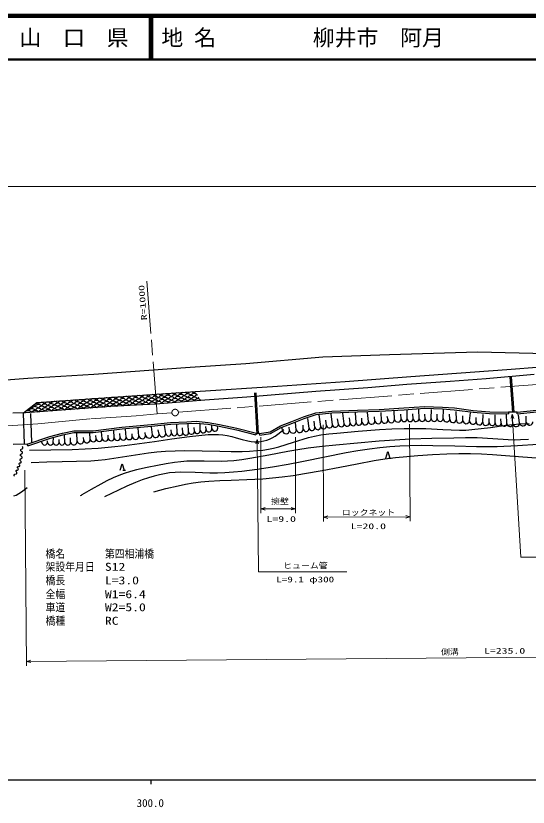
# Model space of a CAD drawing. Units: millimetres, scale not verified. Extents: x 40000 to 680000, y 20000 to 380000.
# Drawn here: x 337076 to 454321, y 198715 to 380000 of the extents above; entities that cross this region are included whole.
import ezdxf
from ezdxf.enums import TextEntityAlignment as Align

# ---------------------------------------------------------------- set-up
doc = ezdxf.new("R2010")
doc.units = ezdxf.units.MM
doc.header["$LTSCALE"] = 1000
doc.linetypes.add('CHAIN', pattern=[18.5, 12, -1.5, 3.5, -1.5])
for name, color, linetype, lineweight in [('M-BGD', 7, 'Continuous', 25), ('M-BMK', 2, 'CHAIN', 13), ('M-STR-HTXT', 7, 'Continuous', 13), ('M-TTL', 2, 'Continuous', 140), ('M-TTL-BAND', 7, 'Continuous', 25), ('M-TTL-LINE', 7, 'Continuous', 50)]:
    doc.layers.add(name, color=color, linetype=linetype, lineweight=lineweight)
doc.layers.add('M-TTL-TXT', color=7, linetype='Continuous')
doc.styles.add('ＭＳ ゴシック', font='')
doc.styles.get('ＭＳ ゴシック').set_extended_font_data('MS Gothic')

# ---------------------------------------------------------------- blocks, each defined once
blk = doc.blocks.new('BUHIN1')
at = {"layer": 'M-BMK'}
blk.add_circle((0, 0), 746, dxfattribs=at)
blk = doc.blocks.new('BUHIN32')
at = {"layer": 'M-BGD'}
blk.add_lwpolyline([(-214, -482), (-284, -379), (-310, -321), (-321, -255), (-310, -185), (-283, -125), (-242, -77), (-187, -38), (-123, -17), (123, 17), (183, 43), (233, 70), (280, 124), (310, 191), (320, 259), (305, 323), (284, 379), (214, 482)], dxfattribs=at)
blk = doc.blocks.new('BUHIN33')
at = {"layer": 'M-BGD'}
blk.add_lwpolyline([(-171, -414), (-233, -328), (-256, -279), (-267, -224), (-259, -164), (-238, -112), (-204, -71), (-158, -36), (-104, -17), (104, 17), (155, 40), (196, 64), (235, 111), (259, 169), (266, 227), (252, 281), (233, 328), (171, 414)], dxfattribs=at)
blk = doc.blocks.new('BUHIN34')
at = {"layer": 'M-BGD'}
blk.add_lwpolyline([(-43, -556), (-149, -478), (-195, -430), (-230, -369), (-244, -295), (-238, -225), (-214, -163), (-173, -104), (-117, -61), (117, 61), (168, 107), (208, 152), (235, 223), (241, 300), (227, 372), (190, 430), (149, 478), (43, 556)], dxfattribs=at)
blk = doc.blocks.new('BUHIN37')
at = {"layer": 'M-BGD'}
blk.add_line((146, -746), (746, -746), dxfattribs=at)
blk.add_lwpolyline([(-458, -746), (0, 750), (458, -746)], dxfattribs=at)
blk = doc.blocks.new('BUHIN44')
at = {"layer": 'M-STR-HTXT'}
blk.add_lwpolyline([(1000, -288), (0, 0), (1000, 285)], dxfattribs=at)
blk = doc.blocks.new('BUHIN45')
at = {"layer": 'M-STR-HTXT'}
blk.add_lwpolyline([(-1000, 288), (0, 0), (-1000, -285)], dxfattribs=at)

msp = doc.modelspace()

# ---------------------------------------------------------------- linework, layer by layer
at = {"layer": 'M-BGD'}
for p, q in [((422577, 302391), (442709, 303022)), ((442709, 303022), (459451, 302652)), ((389701, 300382), (407334, 301887)), ((407334, 301887), (422577, 302391)), ((354951, 297873), (376957, 299504)), ((376957, 299504), (389701, 300382)), ((449478, 298988), (457283, 299553)), ((339833, 296993), (354951, 297873)), ((412410, 296243), (427444, 297373)), ((427444, 297373), (449478, 298988)), ((455667, 297806), (444722, 296803)), ((450809, 289163), (450196, 297309)), ((451108, 289186), (450495, 297332)), ((321825, 295614), (339833, 296993)), ((396967, 295193), (412410, 296243)), ((426534, 295549), (417605, 294797)), ((436480, 296239), (426534, 295549)), ((444722, 296803), (436480, 296239)), ((341884, 291397), (378148, 293901)), ((378148, 293901), (396967, 295193)), ((405724, 293919), (389971, 292665)), ((417605, 294797), (405724, 293919)), ((380356, 291976), (369098, 291036)), ((389971, 292665), (380356, 291976)), ((392335, 284198), (391750, 293622)), ((392635, 284216), (392049, 293641)), ((338840, 289018), (341884, 291397)), ((358796, 290471), (339297, 289028)), ((369098, 291036), (358796, 290471)), ((420225, 289835), (425907, 290166)), ((425907, 290166), (430601, 290497)), ((425933, 289767), (430607, 290097)), ((430601, 290497), (434718, 290334)), ((430607, 290097), (434698, 289934)), ((434718, 290334), (437460, 290170)), ((437460, 290170), (441742, 289595)), ((339297, 289028), (336406, 288965)), ((339028, 281888), (338840, 289018)), ((340717, 282251), (340543, 288871)), ((402907, 288101), (405707, 289090)), ((403049, 287726), (405793, 288696)), ((405707, 289090), (409354, 289420)), ((405793, 288696), (409381, 289021)), ((406864, 285913), (406462, 288603)), ((409540, 286304), (409263, 288804)), ((409354, 289420), (415284, 289669)), ((409381, 289021), (415299, 289269)), ((412235, 286553), (411930, 288972)), ((414930, 286802), (414795, 289039)), ((415284, 289669), (420225, 289835)), ((415299, 289269), (420243, 289436)), ((417769, 287052), (417529, 289107)), ((420243, 289436), (425933, 289767)), ((420754, 287304), (420663, 289141)), ((423738, 287556), (423629, 289442)), ((425230, 287683), (425162, 288742)), ((426609, 287689), (426662, 289709)), ((427988, 287696), (427896, 288843)), ((429366, 287703), (429296, 289810)), ((430745, 287710), (430663, 288777)), ((432124, 287716), (432229, 289778)), ((433502, 287723), (433496, 288745)), ((434698, 289934), (437421, 289771)), ((434881, 287730), (434962, 289712)), ((436386, 287597), (436296, 288712)), ((437421, 289771), (441699, 289197)), ((437892, 287465), (437863, 289379)), ((439397, 287332), (439396, 288380)), ((440903, 287200), (441129, 289047)), ((441699, 289197), (445510, 288867)), ((441742, 289595), (445531, 289266)), ((443913, 286935), (443996, 288648)), ((445510, 288867), (449805, 288785)), ((445531, 289266), (449813, 289185)), ((446771, 286725), (446763, 288615)), ((449474, 286571), (449395, 288783)), ((449813, 289185), (449805, 288785)), ((451789, 289186), (449813, 289185)), ((451789, 289186), (456236, 289682)), ((451834, 288788), (451789, 289186)), ((451834, 288788), (456280, 289284)), ((452357, 286671), (452096, 288617)), ((453889, 286849), (453829, 288284)), ((368049, 286360), (372496, 286856)), ((368089, 285962), (372527, 286457)), ((372496, 286856), (376202, 287022)), ((372527, 286457), (376219, 286622)), ((376202, 287022), (378343, 287105)), ((376219, 286622), (378333, 286704)), ((376626, 284667), (376510, 286513)), ((378333, 286704), (381006, 286462)), ((378343, 287105), (381061, 286859)), ((379289, 285021), (379240, 286532)), ((381006, 286462), (383619, 285973)), ((381061, 286859), (383696, 286365)), ((397638, 286040), (400272, 287029)), ((397805, 285676), (400418, 286657)), ((400272, 287029), (402907, 288101)), ((400418, 286657), (403049, 287726)), ((401267, 285178), (401062, 286868)), ((404187, 285522), (403896, 287736)), ((405525, 285718), (405329, 287136)), ((408202, 286108), (408030, 287337)), ((410888, 286428), (410663, 287671)), ((413583, 286677), (413429, 287872)), ((416277, 286926), (416229, 287806)), ((419262, 287178), (419130, 288140)), ((422246, 287431), (422063, 288175)), ((442408, 287067), (442396, 287981)), ((445419, 286802), (445363, 287748)), ((448122, 286648), (448097, 287649)), ((450826, 286494), (450729, 287617)), ((347768, 284378), (350320, 284955)), ((350320, 284955), (354767, 284956)), ((354767, 284956), (361355, 285782)), ((354792, 284556), (361397, 285384)), ((356847, 283180), (356662, 284722)), ((359596, 283344), (359504, 285058)), ((361355, 285782), (368049, 286360)), ((361397, 285384), (368089, 285962)), ((362344, 283508), (362188, 285303)), ((365251, 283737), (365107, 285549)), ((368317, 284031), (368111, 285832)), ((369849, 284178), (369674, 285155)), ((371382, 284326), (371104, 286153)), ((372686, 284380), (372640, 285137)), ((373991, 284435), (373883, 286361)), ((375295, 284490), (375220, 285627)), ((377958, 284844), (377885, 285685)), ((380621, 285198), (380540, 285911)), ((381953, 285375), (381924, 286175)), ((383284, 285552), (383205, 286025)), ((383619, 285973), (387559, 285153)), ((383696, 286365), (387649, 285543)), ((387559, 285153), (392021, 284004)), ((387649, 285543), (392121, 284391)), ((392862, 284309), (395250, 284722)), ((395250, 284722), (397638, 286040)), ((395384, 284339), (397805, 285676)), ((398106, 284882), (397996, 285734)), ((399686, 285030), (399596, 285767)), ((402848, 285327), (402796, 286235)), ((339674, 281905), (344886, 283636)), ((339800, 281525), (344999, 283252)), ((344886, 283636), (347768, 284378)), ((344999, 283252), (347862, 283989)), ((345653, 282280), (345676, 283321)), ((346974, 282280), (346956, 282907)), ((347862, 283989), (350365, 284555)), ((348295, 282280), (348217, 283981)), ((349615, 282281), (349611, 283322)), ((350365, 284555), (354792, 284556)), ((351110, 282526), (351004, 284471)), ((352604, 282771), (352565, 283436)), ((354099, 283016), (353996, 284453)), ((355473, 283098), (355408, 283889)), ((358222, 283262), (358168, 283946)), ((360970, 283426), (360841, 284324)), ((363719, 283590), (363695, 284249)), ((366784, 283884), (366680, 284533)), ((392121, 284391), (392021, 284004)), ((392862, 284309), (392121, 284391)), ((392930, 283915), (392862, 284309)), ((392930, 283915), (395384, 284339)), ((339674, 281905), (336462, 281822)), ((339800, 281525), (339674, 281905)), ((343012, 282279), (343002, 282586)), ((344333, 282279), (344301, 282605))]:
    msp.add_line(p, q, dxfattribs=at)
for points in [[(340596, 277657), (344151, 277828), (347710, 277939), (350982, 277966), (354247, 278052), (355888, 278174), (357524, 278357), (362455, 279120), (367399, 279879), (369366, 280095), (371340, 280251), (373518, 280359), (375699, 280406), (379736, 280368), (383770, 280269), (386328, 280220), (388889, 280232), (390584, 280279), (392276, 280387), (393580, 280526), (394882, 280725), (396064, 280969), (397241, 281273), (400641, 282369), (404056, 283406), (405459, 283721), (406874, 283976), (408698, 284233), (410542, 284432), (415412, 284854), (420286, 285216), (423122, 285363), (425960, 285450), (428428, 285468), (430896, 285426), (434767, 285221), (438632, 285076), (440036, 285110), (441447, 285204), (443571, 285435), (445703, 285727), (448184, 286074), (450669, 286360), (452600, 286523), (454546, 286627)], [(340171, 280504), (345052, 280561), (349930, 280678), (352936, 280806), (355950, 280995), (358930, 281247), (361914, 281561), (365359, 281989), (368804, 282478), (372781, 283094), (376780, 283653), (378919, 283889), (381072, 284065), (382259, 284101), (383451, 284077), (384448, 283999), (385438, 283862), (386496, 283637), (387535, 283356), (388858, 282961), (390198, 282623), (390933, 282503), (391679, 282442), (392410, 282443), (393139, 282505), (393828, 282623), (394500, 282798), (395121, 283022), (395714, 283300), (396391, 283695), (397048, 284149), (397725, 284672), (398399, 285221)], [(454427, 282934), (452554, 282832), (451169, 282815), (449784, 282859), (446214, 283107), (442631, 283295), (439963, 283308), (437294, 283261), (432308, 283156), (427315, 282995), (423783, 282806), (420255, 282557), (415285, 282132), (410309, 281652), (407145, 281326), (403979, 280939), (401647, 280592), (399314, 280184), (394987, 279344), (390648, 278563), (388828, 278290), (387000, 278076), (385525, 277965), (384048, 277914), (380137, 277963), (376228, 277953), (374807, 277848), (373381, 277682), (371445, 277380), (369513, 277018), (367112, 276525), (364718, 275972), (363282, 275582), (361866, 275136), (360616, 274677), (359379, 274157), (357937, 273478), (356517, 272744), (354348, 271524), (352192, 270242), (352002, 270127), (351812, 270013)], [(456508, 281800), (451866, 281519), (447227, 281298), (444862, 281250), (442496, 281261), (437512, 281389), (432515, 281519), (429893, 281531), (427262, 281483), (424973, 281385), (422680, 281226), (420352, 281001), (418021, 280715), (415361, 280318), (412709, 279861), (407804, 278912), (402898, 277925), (399374, 277244), (395841, 276622), (392313, 276093), (388777, 275623), (386857, 275435), (384932, 275307), (383210, 275252), (381474, 275257), (378128, 275373), (374784, 275429), (373530, 275381), (372273, 275273), (371132, 275110), (369987, 274886), (368716, 274570), (367446, 274193), (365951, 273678), (364467, 273103), (362491, 272260), (360539, 271361), (358957, 270601), (357381, 269830)], [(368630, 270973), (371414, 271695), (374207, 272357), (375936, 272709), (377674, 273002), (379443, 273229), (381219, 273397), (383792, 273559), (386383, 273662), (389970, 273777), (393563, 273952), (395796, 274133), (398022, 274374), (400578, 274717), (403136, 275121), (407191, 275845), (411244, 276629), (415168, 277399), (419110, 278112), (421529, 278489), (423968, 278808), (426523, 279078), (429085, 279289), (432398, 279498), (435723, 279648), (438432, 279709), (441142, 279710), (443645, 279653), (446150, 279535), (451157, 279129), (456168, 278706)], [(336646, 270004), (337172, 270223), (337770, 270550), (338344, 270933), (338996, 271432), (339646, 271964)]]:
    msp.add_lwpolyline(points, dxfattribs=at)
for centre, radius, start, end in [((375619, 292901), 863, 111.5478, 153.73939), ((375619, 292901), 863, 34.44096, 76.35002), ((377105, 293007), 863, 112.33708, 153.73939), ((377105, 293007), 863, 34.44096, 75.56074), ((378592, 293114), 863, 119.24943, 153.73939), ((350353, 291094), 863, 34.44096, 153.73939), ((351839, 291201), 863, 34.44096, 153.73939), ((353326, 291307), 863, 34.44096, 153.73939), ((354812, 291413), 863, 34.44096, 153.73939), ((355585, 291040), 863, 34.44096, 153.73939), ((356298, 291520), 863, 34.44096, 153.73939), ((357072, 291147), 863, 34.44096, 153.73939), ((357784, 291626), 863, 34.44096, 153.73939), ((358558, 291253), 863, 34.44096, 153.73939), ((359270, 291732), 863, 34.44096, 153.73939), ((360044, 291359), 863, 34.44096, 153.73939), ((360757, 291838), 863, 99.23369, 153.73939), ((361530, 291466), 863, 34.44096, 153.73939), ((360757, 291838), 863, 34.44096, 88.66414), ((362243, 291945), 863, 101.42735, 153.73939), ((362304, 291093), 863, 34.44096, 153.73939), ((363016, 291572), 863, 34.44096, 153.73939), ((362243, 291945), 863, 34.44096, 86.47047), ((363729, 292051), 863, 103.11214, 153.73939), ((363790, 291199), 863, 34.44096, 153.73939), ((364503, 291678), 863, 34.44096, 153.73939), ((363729, 292051), 863, 34.44096, 84.78569), ((365215, 292157), 863, 104.53395, 153.73939), ((365276, 291305), 863, 34.44096, 153.73939), ((365989, 291784), 863, 34.44096, 153.73939), ((365215, 292157), 863, 34.44096, 83.36387), ((366702, 292264), 863, 105.78789, 153.73939), ((366763, 291411), 863, 34.44096, 153.73939), ((367475, 291891), 863, 34.44096, 153.73939), ((367536, 291039), 863, 34.44096, 153.73939), ((366702, 292264), 863, 34.44096, 82.10997), ((368188, 292370), 863, 106.92271, 153.73939), ((368249, 291518), 863, 34.44096, 153.73939), ((368961, 291997), 863, 34.44096, 153.73939), ((369022, 291145), 863, 34.44096, 153.73939), ((368188, 292370), 863, 34.44096, 80.97511), ((369674, 292476), 863, 107.96742, 153.73939), ((369735, 291624), 863, 34.44096, 153.73939), ((370448, 292103), 863, 34.44096, 153.73939), ((370509, 291251), 863, 34.44096, 153.73939), ((369674, 292476), 863, 34.44096, 79.9304), ((371160, 292582), 863, 108.94084, 153.73939), ((371221, 291730), 863, 34.44096, 153.73939), ((371934, 292209), 863, 34.44096, 153.73939), ((371995, 291357), 863, 34.44096, 153.73939), ((371160, 292582), 863, 34.44096, 78.95698), ((372647, 292689), 863, 109.85609, 153.73939), ((372708, 291837), 863, 34.44096, 153.73939), ((373420, 292316), 863, 34.44096, 153.73939), ((373481, 291464), 863, 34.44096, 153.73939), ((372647, 292689), 863, 34.44096, 78.04173), ((374133, 292795), 863, 110.72267, 153.73939), ((374194, 291943), 863, 34.44096, 153.73939), ((374255, 291091), 863, 34.44096, 153.73939), ((374906, 292422), 863, 34.44096, 153.73939), ((374967, 291570), 863, 34.44096, 153.73939), ((374133, 292795), 863, 34.44096, 77.17515), ((375680, 292049), 863, 34.44096, 153.73939), ((375741, 291197), 863, 34.44096, 153.73939), ((376393, 292528), 863, 34.44096, 153.73939), ((376454, 291676), 863, 34.44096, 153.73939), ((377166, 292155), 863, 34.44096, 153.73939), ((377227, 291303), 863, 34.44096, 153.73939), ((377879, 292635), 863, 34.44096, 153.73939), ((377940, 291783), 863, 34.44096, 153.73939), ((378652, 292262), 863, 90.6356, 153.73939), ((378713, 291410), 863, 34.44096, 153.73939), ((379426, 291889), 863, 122.23759, 153.73939), ((340010, 289498), 863, 34.44096, 51.48961), ((341496, 289605), 863, 34.44096, 153.73939), ((340723, 289978), 863, 34.44096, 60.22743), ((342209, 290084), 863, 34.44096, 153.73939), ((342270, 289232), 863, 34.44096, 153.73939), ((341436, 290457), 863, 34.44096, 69.41893), ((342922, 290563), 863, 34.44096, 153.73939), ((342983, 289711), 863, 34.44096, 153.73939), ((343695, 290190), 863, 34.44096, 153.73939), ((343756, 289338), 863, 34.44096, 153.73939), ((344408, 290669), 863, 34.44096, 153.73939), ((344469, 289817), 863, 34.44096, 153.73939), ((345182, 290296), 863, 34.44096, 153.73939), ((345243, 289444), 863, 34.44096, 153.73939), ((345894, 290776), 863, 34.44096, 153.73939), ((345955, 289924), 863, 34.44096, 153.73939), ((346668, 290403), 863, 34.44096, 153.73939), ((346729, 289551), 863, 34.44096, 153.73939), ((347381, 290882), 863, 34.44096, 153.73939), ((347441, 290030), 863, 34.44096, 153.73939), ((348154, 290509), 863, 34.44096, 153.73939), ((348215, 289657), 863, 34.44096, 153.73939), ((348867, 290988), 863, 34.44096, 153.73939), ((348928, 290136), 863, 34.44096, 153.73939), ((348989, 289284), 863, 34.44096, 153.73939), ((349640, 290615), 863, 34.44096, 153.73939), ((349701, 289763), 863, 34.44096, 153.73939), ((350414, 290242), 863, 34.44096, 153.73939), ((350475, 289390), 863, 34.44096, 153.73939), ((351127, 290722), 863, 34.44096, 153.73939), ((351188, 289870), 863, 34.44096, 153.73939), ((351900, 290349), 863, 34.44096, 153.73939), ((351961, 289497), 863, 34.44096, 153.73939), ((352613, 290828), 863, 34.44096, 153.73939), ((352674, 289976), 863, 34.44096, 153.73939), ((353386, 290455), 863, 34.44096, 153.73939), ((353447, 289603), 863, 34.44096, 153.73939), ((354099, 290934), 863, 34.44096, 153.73939), ((354160, 290082), 863, 34.44096, 153.73939), ((354873, 290561), 863, 34.44096, 153.73939), ((354934, 289709), 863, 34.44096, 153.73939), ((355646, 290188), 863, 34.44096, 153.73939), ((356359, 290668), 863, 34.44096, 153.73939), ((356420, 289816), 863, 34.44096, 153.73939), ((357132, 290295), 863, 34.44096, 153.73939), ((357845, 290774), 863, 34.44096, 153.73939), ((357906, 289922), 863, 34.44096, 153.73939), ((358619, 290401), 863, 34.44096, 153.73939), ((359331, 290880), 863, 34.44096, 153.73939), ((359392, 290028), 863, 34.44096, 153.73939), ((360105, 290507), 863, 34.44096, 153.73939), ((360818, 290986), 863, 34.44096, 153.73939), ((360879, 290134), 863, 34.44096, 153.73939), ((361591, 290613), 863, 34.44096, 153.73939), ((362365, 290241), 863, 34.44096, 153.73939), ((363077, 290720), 863, 34.44096, 153.73939), ((363851, 290347), 863, 34.44096, 153.73939), ((364564, 290826), 863, 34.44096, 153.73939), ((365337, 290453), 863, 34.44096, 153.73939), ((366050, 290932), 863, 34.44096, 153.73939), ((366823, 290559), 863, 34.44096, 153.73939), ((368310, 290666), 863, 34.44096, 153.73939), ((369796, 290772), 863, 34.44096, 153.73939), ((371282, 290878), 863, 34.44096, 153.73939), ((372768, 290985), 863, 34.44096, 153.73939), ((340071, 288646), 863, 34.44096, 111.22984), ((339298, 289019), 863, 34.44096, 42.95997), ((340784, 289126), 863, 34.44096, 153.73939), ((341557, 288753), 863, 34.44096, 153.73939), ((343044, 288859), 863, 34.44096, 153.73939), ((344530, 288965), 863, 34.44096, 153.73939), ((346016, 289072), 863, 34.44096, 153.73939), ((347502, 289178), 863, 34.44096, 153.73939), ((411557, 286537), 678, 189.22975, 1.33003), ((412905, 286662), 678, 189.22975, 1.33003), ((414252, 286786), 678, 189.22975, 1.33003), ((415599, 286911), 678, 189.22975, 1.33003), ((417019, 287041), 750, 188.77794, 0.87822), ((418511, 287167), 750, 188.77794, 0.87822), ((420003, 287293), 750, 188.77794, 0.87822), ((421495, 287419), 750, 188.77794, 0.87822), ((422988, 287545), 750, 188.77794, 0.87822), ((424480, 287671), 750, 188.77794, 0.87822), ((425919, 287734), 691, 184.23051, 356.33076), ((427298, 287740), 691, 184.23051, 356.33076), ((428677, 287747), 691, 184.23051, 356.33076), ((430055, 287754), 691, 184.23051, 356.33076), ((431434, 287761), 691, 184.23051, 356.33076), ((432813, 287767), 691, 184.23051, 356.33076), ((434191, 287774), 691, 184.23051, 356.33076), ((435639, 287721), 758, 179.34456, 350.59473), ((437144, 287589), 758, 179.34456, 350.59473), ((438650, 287456), 758, 179.34456, 350.59473), ((440155, 287324), 758, 179.34456, 350.59473), ((441660, 287191), 758, 179.34456, 350.59473), ((443166, 287059), 758, 179.34456, 350.59473), ((444671, 286926), 758, 179.34456, 350.59473), ((446097, 286810), 679, 180.68352, 352.78377), ((447449, 286733), 679, 180.68352, 352.78377), ((448801, 286656), 679, 180.68352, 352.78377), ((450153, 286579), 679, 180.68352, 352.78377), ((451583, 286656), 774, 192.13026, 1.11313), ((453114, 286834), 774, 192.13026, 1.11313), ((454646, 287012), 774, 192.13026, 1.11313), ((375955, 284624), 673, 191.52373, 3.62398), ((377286, 284801), 673, 191.52373, 3.62398), ((378618, 284978), 673, 191.52373, 3.62398), ((379949, 285155), 673, 191.52373, 3.62398), ((381281, 285333), 673, 191.52373, 3.62398), ((382612, 285510), 673, 191.52373, 3.62398), ((398887, 285056), 800, 192.54707, 358.1664), ((400468, 285204), 800, 192.54707, 358.1664), ((402048, 285352), 800, 192.54707, 358.1664), ((403511, 285471), 678, 192.25676, 4.35704), ((404849, 285666), 678, 192.25676, 4.35704), ((406188, 285861), 678, 192.25676, 4.35704), ((407526, 286057), 678, 192.25676, 4.35704), ((408865, 286252), 678, 192.25676, 4.35704), ((410210, 286413), 678, 189.22975, 1.33003), ((353342, 282952), 760, 193.81022, 4.81138), ((354783, 283104), 690, 187.36229, 359.46255), ((356158, 283186), 690, 187.36229, 359.46255), ((357532, 283268), 690, 187.36229, 359.46255), ((358906, 283350), 690, 187.36229, 359.46255), ((360280, 283432), 690, 187.36229, 359.46255), ((361655, 283514), 690, 187.36229, 359.46255), ((363029, 283596), 690, 187.36229, 359.46255), ((364478, 283736), 773, 190.92705, 0.04614), ((366011, 283883), 773, 190.92705, 0.04614), ((367543, 284031), 773, 190.92705, 0.04614), ((369076, 284178), 773, 190.92705, 0.04614), ((370608, 284325), 773, 190.92705, 0.04614), ((372032, 284398), 654, 186.35332, 358.45357), ((373336, 284453), 654, 186.35332, 358.45357), ((374641, 284508), 654, 186.35332, 358.45357), ((343672, 282325), 662, 183.96736, 356.06763), ((344993, 282325), 662, 183.96736, 356.06763), ((346314, 282325), 662, 183.96736, 356.06763), ((347634, 282326), 662, 183.96736, 356.06763), ((348955, 282326), 662, 183.96736, 356.06763), ((350353, 282462), 760, 193.81022, 4.81138), ((351848, 282707), 760, 193.81022, 4.81138)]:
    msp.add_arc(centre, radius, start, end, dxfattribs=at)
at = {"layer": 'M-BMK'}
for p, q in [((369431, 288795), (366967, 319850)), ((374284, 289180), (462152, 296013)), ((354219, 287665), (364580, 288361)), ((364580, 288361), (369431, 288795)), ((369431, 288795), (372789, 289062)), ((334124, 286013), (342093, 286535)), ((342093, 286535), (354219, 287665))]:
    msp.add_line(p, q, dxfattribs=at)
at = {"layer": 'M-STR-HTXT'}
for p, q in [((85363, 341039), (574500, 340836)), ((450685, 288761), (452672, 256001)), ((427333, 264250), (427198, 286444)), ((407377, 286323), (407513, 264129)), ((392301, 282953), (392592, 252593)), ((393159, 283460), (393164, 266076)), ((401070, 266078), (401064, 283462)), ((339138, 275885), (339505, 231123)), ((393164, 267076), (401069, 267078)), ((407506, 265129), (427327, 265250)), ((452672, 256001), (469751, 256006)), ((392592, 252593), (412833, 252600)), ((339497, 232123), (565687, 233980))]:
    msp.add_line(p, q, dxfattribs=at)
for points in [[(450459, 287745), (450685, 288761), (451030, 287780)], [(392023, 281951), (392301, 282953), (392595, 281956)], [(408508, 264848), (407506, 265129), (408505, 265420)], [(426326, 265531), (427327, 265250), (426329, 264959)], [(340499, 231844), (339497, 232123), (340494, 232416)]]:
    msp.add_lwpolyline(points, dxfattribs=at)
at = {"layer": 'M-TTL'}
msp.add_line((680000, 380000), (40000, 380000), dxfattribs=at)
at = {"layer": 'M-TTL-BAND'}
for p, q in [((40000, 205000), (579000, 205000)), ((368000, 205000), (368000, 204000))]:
    msp.add_line(p, q, dxfattribs=at)
at = {"layer": 'M-TTL-LINE'}
for p, q in [((367750, 380000), (367750, 370000)), ((368250, 380000), (368250, 370000)), ((40000, 370000), (680000, 370000))]:
    msp.add_line(p, q, dxfattribs=at)

# ---------------------------------------------------------------- block references
at = {"rotation": 0.0175}
for name, p in [('BUHIN1', (373536, 289122)), ('BUHIN34', (338448, 280781)), ('BUHIN34', (338363, 279668)), ('BUHIN37', (422218, 279408)), ('BUHIN33', (338064, 277585)), ('BUHIN34', (338278, 278555)), ('BUHIN37', (361400, 276652)), ('BUHIN33', (337380, 275930)), ('BUHIN33', (337722, 276758)), ('BUHIN32', (336995, 275035)), ('BUHIN44', (393164, 267076)), ('BUHIN45', (401069, 267078))]:
    msp.add_blockref(name, p, dxfattribs=at)

# ---------------------------------------------------------------- texts
at = {"layer": 'M-BMK', "style": 'ＭＳ ゴシック', "width": 1.5}
msp.add_text('R=1000', height=1320, rotation=94.618, dxfattribs=at).set_placement((367487, 310354), align=Align.BOTTOM_LEFT)
at = {"layer": 'M-STR-HTXT', "style": 'ＭＳ ゴシック'}
for s, height, width, p in [('擁壁', 1320, 1.1, (395495, 267722)), ('ロックネット', 1320, 1.1, (411690, 265168)), ('L=9.0', 1320, 1.5, (394443, 263676)), ('L=20.0', 1320, 1.5, (413703, 262010)), ('橋名', 1833, 0.9, (343866, 255297)), ('第四相浦橋', 1833, 0.9, (357460, 255301)), ('架設年月日', 1833, 0.9, (343867, 252308)), ('S12', 1833, 1.25, (357461, 252312)), ('ヒューム管', 1320, 1.1, (398256, 252990)), ('橋長', 1833, 0.9, (343868, 249201)), ('L=3.0', 1833, 1.25, (357462, 249206)), ('L=9.1 φ300', 1320, 1.4, (396693, 249815)), ('全幅', 1833, 0.9, (343869, 246037)), ('W1=6.4', 1833, 1.25, (357463, 246041)), ('車道', 1833, 0.9, (343870, 243048)), ('W2=5.0', 1833, 1.25, (357464, 243052)), ('橋種', 1833, 0.9, (343871, 239941)), ('RC', 1833, 1.25, (357465, 239945)), ('側溝', 1320, 1.1, (434364, 233222)), ('L=235.0', 1320, 1.5, (444222, 233471))]:
    msp.add_text(s, height=height, rotation=0.018, dxfattribs=dict(at, width=width)).set_placement(p, align=Align.BOTTOM_LEFT)
at = {"layer": 'M-TTL-BAND', "style": 'ＭＳ ゴシック'}
msp.add_text('300.0', height=1833, dxfattribs=at).set_placement((367844, 198195), align=Align.BOTTOM_CENTER)
at = {"layer": 'M-TTL-TXT', "style": 'ＭＳ ゴシック'}
msp.add_text('山\u3000口\u3000県', height=3666, dxfattribs=at).set_placement((350375, 375000), align=Align.MIDDLE_CENTER)
for s, p in [('地 名', (370380, 375000)), ('柳井市\u3000阿月', (405024, 375000))]:
    msp.add_text(s, height=3666, dxfattribs=at).set_placement(p, align=Align.MIDDLE_LEFT)

doc.saveas('drawing.dxf')
